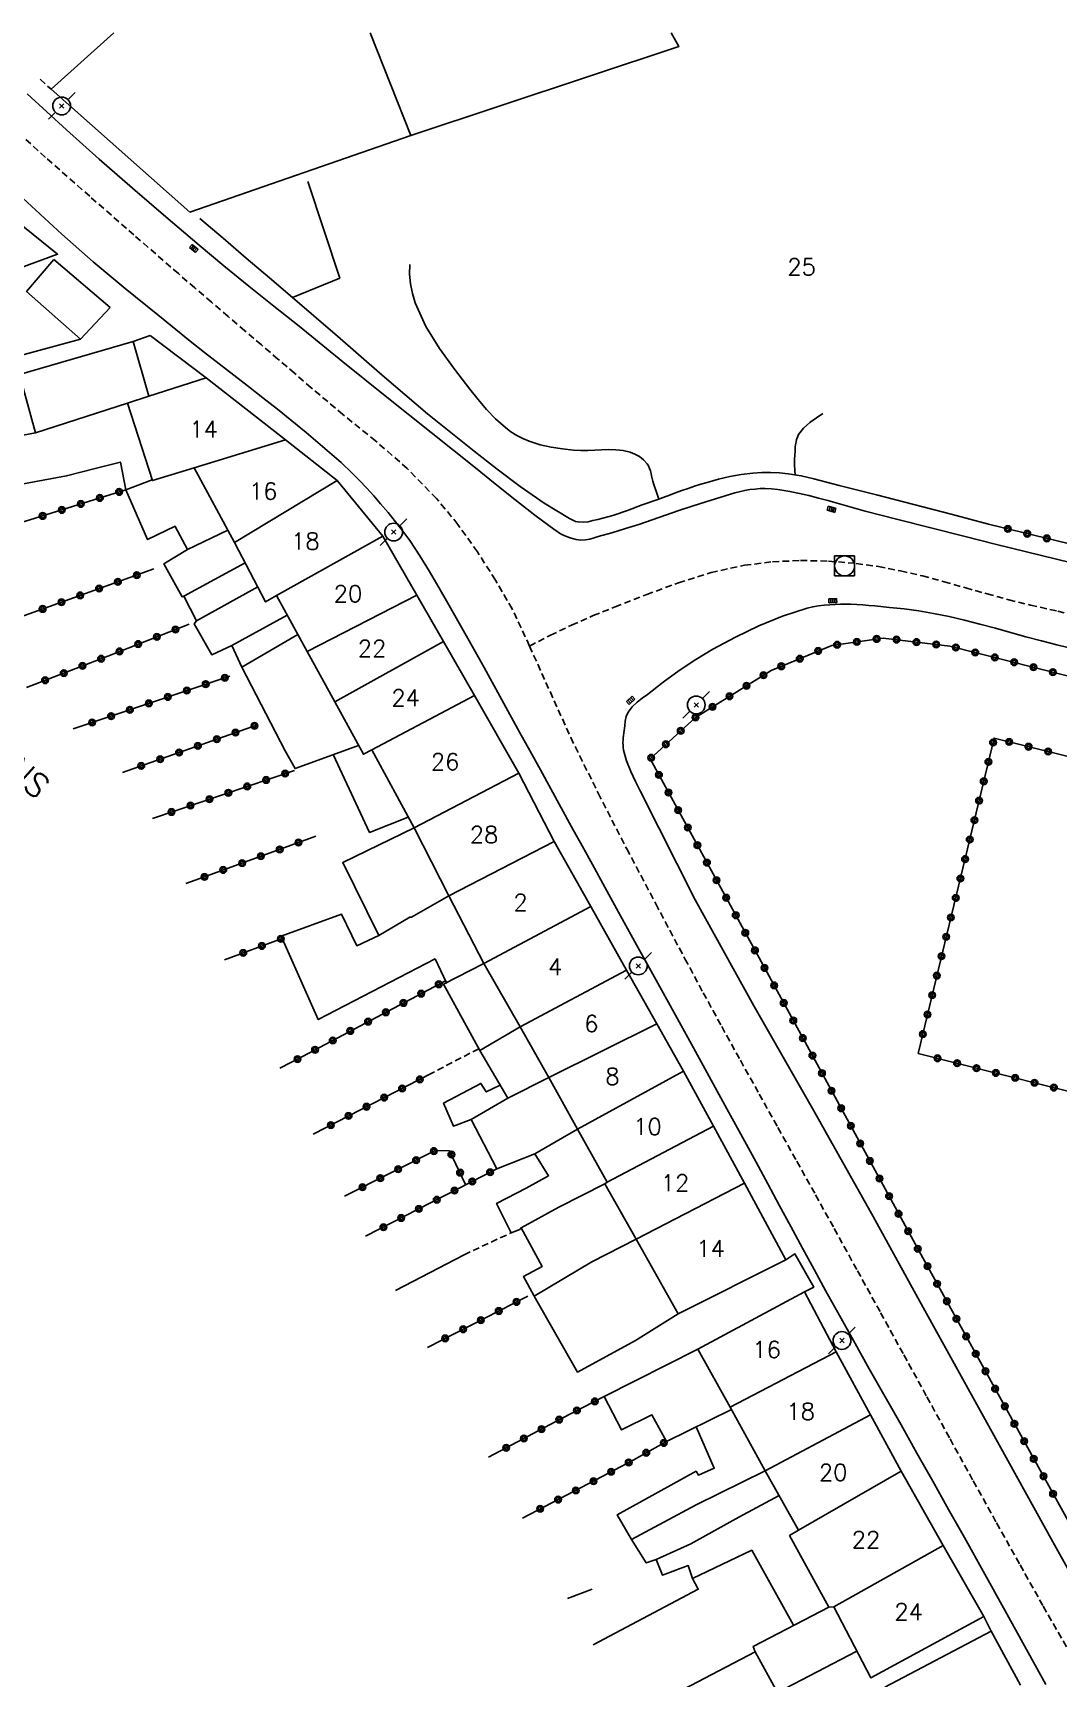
# Model space of a CAD drawing. Header units: millimetres. Extents: x 146997 to 148001, y 141998 to 143001.
# Drawn here: x 147221.8 to 147298.7, y 142876.6 to 143000 of the extents above; entities that cross this region are included whole.
import ezdxf
from ezdxf.enums import TextEntityAlignment as Align

# ---------------------------------------------------------------- set-up
doc = ezdxf.new("R2010")
doc.units = ezdxf.units.MM
doc.linetypes.add('DASHED', pattern=[0.75, 0.5, -0.25])
doc.layers.get('0').update_dxf_attribs({"linetype": 'CONTINUOUS'})
for name, color, linetype in [('W0001', 6, 'DASHED'), ('W0014', 7, 'CONTINUOUS'), ('W0017', 7, 'CONTINUOUS'), ('W0071', 7, 'CONTINUOUS'), ('W0101', 7, 'CONTINUOUS'), ('W0104', 1, 'CONTINUOUS'), ('W0112', 1, 'DASHED'), ('W0300', 7, 'CONTINUOUS'), ('W0323', 7, 'CONTINUOUS'), ('W0330', 7, 'CONTINUOUS'), ('W0333', 7, 'CONTINUOUS'), ('W0401', 7, 'CONTINUOUS'), ('W0420', 7, 'CONTINUOUS'), ('W0473', 7, 'CONTINUOUS'), ('W0989', 7, 'CONTINUOUS'), ('W0991', 7, 'CONTINUOUS'), ('W1102', 7, 'CONTINUOUS')]:
    doc.layers.add(name, color=color, linetype=linetype)
doc.styles.get("Standard").update_dxf_attribs({"font": 'romans.shx', "width": 0.85})

# ---------------------------------------------------------------- blocks, each defined once
blk = doc.blocks.new('T473')
for p, q in [((-0.166667, 0.166667), (0.166667, -0.166667)), ((-0.166667, -0.166667), (0.166667, 0.166667)), ((0.500001, 0.500001), (1.000002, 1.000002)), ((-1.000002, -1.000002), (-0.500001, -0.500001))]:
    blk.add_line(p, q)
blk.add_ellipse((0, 0), major_axis=(0.471405, 0.471405), ratio=1, start_param=5.4977871438, end_param=11.780972451)
blk = doc.blocks.new('T401')
for p, q in [((-0.3, 0.3), (0, 0.3)), ((-0.3, -0.25), (-0.3, 0.3)), ((-0.3, 0.15), (0, 0.15)), ((-0.3, 0), (0, 0)), ((0, 0.3), (0, -0.25)), ((-0.3, -0.15), (0, -0.15)), ((-0.3, -0.25), (-0.3, -0.3)), ((-0.3, -0.3), (0, -0.3)), ((0, -0.3), (0, -0.25))]:
    blk.add_line(p, q)
blk = doc.blocks.new('T420')
for p, q in [((0.75, 0.75), (-0.75, 0.75)), ((-0.75, 0.75), (-0.75, -0.75)), ((0.75, 0.75), (0.75, -0.75)), ((0.75, -0.75), (-0.75, -0.75))]:
    blk.add_line(p, q)
blk.add_ellipse((0, 0), major_axis=(-0.53, 0.53), ratio=1, start_param=3.926991, end_param=10.210176)
blk = doc.blocks.new('t323o')
at = {"color": 0, "linetype": 'Continuous'}
for radius in [0.25, 0.15]:
    blk.add_circle((0, 0), radius, dxfattribs=at)

msp = doc.modelspace()

# ---------------------------------------------------------------- linework, layer by layer
at = {"layer": 'W0001'}
for points in [[(147259.05, 142954), (147257.76, 142956.78), (147256.49, 142958.95), (147255.14, 142961.07), (147253.68, 142963.12), (147252.08, 142965.07), (147249.88, 142967.32), (147247.5, 142969.39), (147245.06, 142971.37), (147242.67, 142973.38), (147241.43, 142974.46), (147240.18, 142975.53), (147238.94, 142976.6), (147237.69, 142977.66), (147236.44, 142978.73), (147235.19, 142979.8), (147233.95, 142980.87), (147232.71, 142981.94), (147229.38, 142984.84), (147226.06, 142987.74), (147222.75, 142990.66), (147219.49, 142993.62)], [(147259.05, 142954), (147260.62, 142954.81), (147262.21, 142955.57), (147263.83, 142956.28), (147265.47, 142956.94), (147267.84, 142957.86), (147270.23, 142958.75), (147272.67, 142959.52), (147275.18, 142960.06), (147277.27, 142960.32), (147279.37, 142960.42), (147281.47, 142960.37), (147283.56, 142960.2), (147285.23, 142959.96), (147286.89, 142959.64), (147288.53, 142959.26), (147290.16, 142958.82), (147291.77, 142958.36), (147293.38, 142957.91), (147295, 142957.47), (147296.63, 142957.07), (147298.67, 142956.61), (147300.7, 142956.15)], [(147259.05, 142954), (147262.14, 142947.14), (147264.21, 142942.95), (147266.34, 142938.79), (147268.52, 142934.66), (147270.71, 142930.54), (147272.08, 142927.99), (147273.47, 142925.45), (147274.87, 142922.92), (147276.28, 142920.39), (147277.69, 142917.87), (147279.1, 142915.34), (147280.51, 142912.82), (147281.91, 142910.29), (147283.65, 142907.13), (147285.39, 142903.98), (147287.13, 142900.82), (147288.86, 142897.67), (147290.6, 142894.51), (147292.34, 142891.36), (147294.09, 142888.21), (147295.85, 142885.06), (147297.59, 142881.96), (147299.35, 142878.87)]]:
    msp.add_lwpolyline(points, dxfattribs=at)
at = {"layer": 'W0014'}
for points in [[(147300.83, 142959.97), (147298.58, 142960.52), (147296.33, 142961.07), (147294.08, 142961.63), (147291.62, 142962.25), (147289.15, 142962.87), (147286.69, 142963.5), (147284.23, 142964.13), (147283.53, 142964.32), (147282.83, 142964.51), (147282.13, 142964.71), (147281.42, 142964.91), (147280.72, 142965.1), (147280.01, 142965.29), (147279.3, 142965.45), (147278.59, 142965.6), (147278.13, 142965.68), (147277.67, 142965.75), (147277.21, 142965.8), (147276.74, 142965.82), (147276.35, 142965.81), (147275.97, 142965.78), (147275.58, 142965.74), (147275.2, 142965.67), (147274.45, 142965.5), (147273.72, 142965.28), (147273, 142965.05), (147272.27, 142964.81), (147271.26, 142964.49), (147270.26, 142964.16), (147269.26, 142963.82), (147268.25, 142963.47), (147267.25, 142963.13), (147266.24, 142962.81), (147265.23, 142962.5), (147264.2, 142962.21), (147263.89, 142962.13), (147263.57, 142962.03), (147263.25, 142961.97), (147262.91, 142961.95), (147262.54, 142962), (147262.17, 142962.1), (147261.82, 142962.23), (147261.48, 142962.38), (147261.35, 142962.45), (147261.22, 142962.53), (147261.09, 142962.62), (147260.97, 142962.7), (147259.44, 142963.83), (147257.94, 142964.99), (147256.47, 142966.18), (147254.99, 142967.37), (147251.67, 142970.01), (147248.36, 142972.66), (147245.06, 142975.32), (147241.76, 142977.99), (147239.88, 142979.5), (147238, 142981.01), (147236.12, 142982.53), (147234.27, 142984.07), (147231.76, 142986.2), (147229.26, 142988.35), (147226.78, 142990.53), (147224.33, 142992.73), (147222.85, 142994.08), (147221.38, 142995.44)], [(147221.04, 142987.61), (147223.96, 142984.89), (147226.32, 142982.82), (147228.73, 142980.82), (147231.16, 142978.85), (147233.59, 142976.88), (147234.68, 142976.02), (147235.76, 142975.16), (147236.86, 142974.31), (147237.96, 142973.47), (147239.05, 142972.62), (147240.14, 142971.76), (147241.22, 142970.9), (147242.29, 142970.02), (147243.18, 142969.28), (147244.06, 142968.53), (147244.92, 142967.77), (147245.76, 142966.98), (147246.31, 142966.42), (147246.85, 142965.85), (147247.37, 142965.27), (147247.88, 142964.68), (147248.45, 142964.01), (147249.01, 142963.33), (147249.56, 142962.63), (147250.08, 142961.92), (147250.83, 142960.77), (147251.55, 142959.59), (147252.24, 142958.4), (147252.92, 142957.21), (147254.3, 142954.8), (147255.64, 142952.38), (147256.98, 142949.96), (147258.31, 142947.53), (147259.09, 142946.12), (147259.88, 142944.7), (147260.66, 142943.28), (147261.43, 142941.86), (147262.21, 142940.44), (147262.99, 142939.02), (147263.77, 142937.6), (147264.55, 142936.18), (147265.88, 142933.77), (147267.21, 142931.35), (147268.54, 142928.94), (147269.87, 142926.53), (147271.2, 142924.12), (147272.52, 142921.7), (147273.85, 142919.29), (147275.17, 142916.87), (147276.05, 142915.27), (147276.92, 142913.66), (147277.79, 142912.05), (147278.66, 142910.44), (147279.54, 142908.83), (147280.41, 142907.22), (147281.29, 142905.61), (147282.17, 142904.01), (147283.35, 142901.89), (147284.53, 142899.78), (147285.72, 142897.67), (147286.92, 142895.56), (147288.11, 142893.45), (147289.3, 142891.34), (147290.49, 142889.23), (147291.67, 142887.11), (147294.73, 142881.61), (147297.77, 142876.09)], [(147293.47, 142963.14), (147290.68, 142963.9), (147287.89, 142964.63), (147285.09, 142965.35), (147282.28, 142966.05), (147281.33, 142966.29), (147280.38, 142966.54), (147279.43, 142966.77), (147278.45, 142966.93), (147277.8, 142966.99), (147277.13, 142967.02), (147276.47, 142967.02), (147275.81, 142966.98), (147274.94, 142966.87), (147274.08, 142966.71), (147273.23, 142966.51), (147272.38, 142966.28), (147271.9, 142966.14), (147271.42, 142965.99), (147270.95, 142965.83), (147270.48, 142965.66), (147270.01, 142965.49), (147269.55, 142965.31), (147269.08, 142965.14), (147268.61, 142964.98), (147267.51, 142964.59), (147266.41, 142964.18), (147265.3, 142963.8), (147264.17, 142963.49), (147263.81, 142963.41), (147263.44, 142963.33), (147263.07, 142963.29), (147262.69, 142963.31), (147262.51, 142963.35), (147262.35, 142963.41), (147262.19, 142963.5), (147262.04, 142963.58), (147260.16, 142964.71), (147258.36, 142965.97), (147256.62, 142967.28), (147254.89, 142968.61), (147251.41, 142971.41), (147248.01, 142974.31), (147244.65, 142977.24), (147241.28, 142980.15), (147239.54, 142981.63), (147237.8, 142983.11), (147236.06, 142984.59), (147234.32, 142986.07)], [(147299.65, 142884.37), (147298.3, 142886.79), (147294.92, 142892.89), (147291.55, 142898.99), (147288.19, 142905.1), (147284.83, 142911.21), (147280.39, 142919.13), (147275.88, 142927.01), (147271.48, 142934.97), (147267.38, 142943.08), (147267.01, 142943.83), (147266.64, 142944.59), (147266.32, 142945.38), (147266.11, 142946.2), (147266.08, 142946.38), (147266.07, 142946.57), (147266.06, 142946.75), (147266.07, 142946.94), (147266.08, 142947.12), (147266.1, 142947.3), (147266.12, 142947.49), (147266.15, 142947.67), (147266.19, 142948.01), (147266.23, 142948.36), (147266.31, 142948.71), (147266.46, 142949.04), (147266.76, 142949.44), (147267.12, 142949.78), (147267.51, 142950.08), (147267.9, 142950.37), (147269.07, 142951.29), (147270.28, 142952.17), (147271.52, 142953), (147272.8, 142953.76), (147274.5, 142954.67), (147276.25, 142955.51), (147278.04, 142956.25), (147279.88, 142956.85), (147280.3, 142956.95), (147280.73, 142957.02), (147281.16, 142957.06), (147281.58, 142957.1), (147281.98, 142957.12), (147282.37, 142957.14), (147282.77, 142957.14), (147283.16, 142957.13), (147283.61, 142957.12), (147284.06, 142957.09), (147284.51, 142957.05), (147284.96, 142957.01), (147286.06, 142956.9), (147287.16, 142956.78), (147288.26, 142956.63), (147289.35, 142956.45), (147290.52, 142956.21), (147291.69, 142955.94), (147292.84, 142955.64), (147294, 142955.33), (147295.14, 142955.02), (147296.29, 142954.7), (147297.45, 142954.39), (147298.6, 142954.1), (147300.97, 142953.51)]]:
    msp.add_lwpolyline(points, dxfattribs=at)
at = {"layer": 'W0017'}
msp.add_lwpolyline([(147241.28, 142980.15), (147244.82, 142981.6), (147242.42, 142988.84)], dxfattribs=at)
at = {"layer": 'W0071'}
for points in [[(147268.74, 142965.02), (147268.64, 142965.32), (147268.54, 142965.61), (147268.45, 142965.9), (147268.35, 142966.19), (147268.29, 142966.38), (147268.25, 142966.57), (147268.21, 142966.76), (147268.17, 142966.94), (147268.12, 142967.14), (147268.06, 142967.32), (147267.98, 142967.51), (147267.87, 142967.67), (147267.6, 142967.97), (147267.29, 142968.21), (147266.95, 142968.4), (147266.59, 142968.54), (147266.07, 142968.67), (147265.53, 142968.73), (147265, 142968.75), (147264.46, 142968.73), (147263.94, 142968.69), (147263.42, 142968.66), (147262.89, 142968.66), (147262.36, 142968.69), (147261.52, 142968.8), (147260.68, 142968.92), (147259.84, 142969.1), (147259.02, 142969.36), (147258.55, 142969.56), (147258.09, 142969.8), (147257.66, 142970.08), (147257.24, 142970.39), (147256.5, 142971.04), (147255.82, 142971.75), (147255.19, 142972.5), (147254.58, 142973.26), (147253.42, 142974.78), (147252.3, 142976.33), (147251.28, 142977.98), (147250.48, 142979.74), (147250.27, 142980.45), (147250.13, 142981.17), (147250.06, 142981.9), (147250.07, 142982.63)], [(147278.99, 142966.81), (147278.95, 142967.2), (147278.93, 142967.59), (147278.93, 142967.98), (147278.95, 142968.37), (147278.97, 142968.56), (147278.98, 142968.74), (147278.99, 142968.93), (147279.01, 142969.12), (147279.05, 142969.31), (147279.09, 142969.5), (147279.16, 142969.68), (147279.24, 142969.86), (147279.61, 142970.35), (147280.07, 142970.77), (147280.57, 142971.12), (147281.06, 142971.45)]]:
    msp.add_lwpolyline(points, dxfattribs=at)
at = {"layer": 'W0101'}
for points in [[(147234.79, 142974.13), (147230.5, 142972.74)], [(147234.79, 142974.13), (147240.74, 142969.47)], [(147230.5, 142972.74), (147228.89, 142972.22), (147230.77, 142966.41), (147233.89, 142967.36)], [(147240.74, 142969.47), (147244.62, 142966.42)], [(147233.89, 142967.36), (147236.93, 142961.77)], [(147244.62, 142966.42), (147248.05, 142962.24)], [(147236.93, 142961.77), (147239.25, 142957.31), (147240.08, 142957.78)], [(147248.05, 142962.24), (147250.59, 142957.82)], [(147240.08, 142957.78), (147242.38, 142953.59)], [(147250.59, 142957.82), (147252.59, 142954.34)], [(147252.59, 142954.34), (147254.92, 142950.29)], [(147242.38, 142953.59), (147244.44, 142949.81)], [(147244.44, 142949.81), (147246.59, 142945.88), (147247.22, 142946.21)], [(147254.92, 142950.29), (147258.24, 142944.45)], [(147247.22, 142946.21), (147250.4, 142940.35)], [(147258.24, 142944.45), (147260.9, 142939.34)], [(147250.4, 142940.35), (147253.01, 142935.26)], [(147260.9, 142939.34), (147263.65, 142934.47)], [(147253.01, 142935.26), (147255.63, 142930.18)], [(147263.65, 142934.47), (147266.33, 142929.69)], [(147255.63, 142930.18), (147258.34, 142925.42)], [(147266.33, 142929.69), (147268.61, 142925.65)], [(147258.34, 142925.42), (147260.5, 142921.63)], [(147268.61, 142925.65), (147270.61, 142922.1)], [(147270.61, 142922.1), (147272.85, 142917.97)], [(147260.5, 142921.63), (147262.66, 142917.75)], [(147262.66, 142917.75), (147264.87, 142913.78)], [(147272.85, 142917.97), (147275.17, 142913.69)], [(147264.87, 142913.78), (147264.7, 142913.66), (147267.05, 142909.5)], [(147275.17, 142913.69), (147278.27, 142907.96)], [(147267.05, 142909.5), (147270.2, 142903.91), (147278.27, 142907.96)], [(147279.69, 142905.55), (147271.68, 142901.26), (147274.11, 142896.89)], [(147279.69, 142905.55), (147282.05, 142901.05)], [(147282.05, 142901.05), (147284.64, 142896.33)], [(147274.11, 142896.89), (147276.74, 142892.11)], [(147284.64, 142896.33), (147286.94, 142892.1)], [(147276.74, 142892.11), (147279.23, 142887.67)], [(147286.94, 142892.1), (147290.09, 142886.52)], [(147279.23, 142887.67), (147278.56, 142887.26), (147281.51, 142881.88), (147281.87, 142881.91)], [(147290.09, 142886.52), (147293.12, 142881.19)], [(147281.87, 142881.91), (147284.66, 142876.58), (147293.12, 142881.19)], [(147293.69, 142880.08), (147285.71, 142875.88), (147288, 142871.81)], [(147293.69, 142880.08), (147295.87, 142876.04)]]:
    msp.add_lwpolyline(points, dxfattribs=at)
at = {"layer": 'W0104'}
for points in [[(147227.87, 143000), (147223.16, 142995.77)], [(147233.58, 142986.56), (147250.14, 142992.31), (147270.24, 142998.97), (147269.67, 143000)], [(147247.09, 143000), (147250.14, 142992.31)], [(147223.16, 142995.77), (147233.58, 142986.56)], [(147219.35, 142986.87), (147223.65, 142983.39), (147215.97, 142980.58), (147215.5, 142982.38), (147212.51, 142981.19), (147206.65, 142979.24), (147205.8, 142981.94)], [(147223.38, 142982.99), (147221.33, 142980.59), (147225.37, 142977.02), (147227.6, 142979.41)], [(147223.38, 142982.99), (147227.6, 142979.41)], [(147225.37, 142977.02), (147219.76, 142975.49), (147217.88, 142981.28)], [(147229.33, 142976.86), (147220.8, 142974.37), (147221.99, 142970), (147220.03, 142969.62), (147220.81, 142966.11), (147224.33, 142966.76), (147226.47, 142967.31), (147228.38, 142967.79), (147228.78, 142965.72), (147230.75, 142966.47)], [(147230.5, 142972.74), (147229.33, 142976.86), (147230.59, 142977.3)], [(147230.59, 142977.3), (147234.79, 142974.13)], [(147228.89, 142972.22), (147221.99, 142970)], [(147228.78, 142965.72), (147230.4, 142961.99), (147232.48, 142962.99), (147232.48, 142962.97), (147233.4, 142961.25), (147231.62, 142960.16), (147232.99, 142957.7), (147233.12, 142957.75), (147234.07, 142955.88), (147233.9, 142955.66), (147235.22, 142953.35), (147236.71, 142954.04), (147237.48, 142952.42), (147240.71, 142946.15), (147241.46, 142944.81), (147246.23, 142946.54)], [(147233.4, 142961.25), (147236.43, 142962.69)], [(147237.73, 142960.24), (147233.12, 142957.75)], [(147238.66, 142958.44), (147234.07, 142955.88)], [(147236.71, 142954.04), (147240.88, 142956.32)], [(147237.48, 142952.42), (147241.68, 142954.87)], [(147250.4, 142940.35), (147245.04, 142937.76), (147247.75, 142932.28), (147246.11, 142931.52), (147244.96, 142933.88), (147240.42, 142932.23), (147243.2, 142925.97), (147251.97, 142930.52), (147252.82, 142928.74), (147252.6, 142928.62), (147255.33, 142923.66), (147257.43, 142920.07), (147254.67, 142918.47), (147256.59, 142914.77), (147259.45, 142915.91), (147260.47, 142914.26), (147258.79, 142913.33), (147256.58, 142912.18), (147257.68, 142909.98), (147258.32, 142910.22), (147258.42, 142910.36), (147259.99, 142907.44), (147258.61, 142906.7), (147259.37, 142905.28), (147259.4, 142905.23), (147262.66, 142899.53), (147267, 142901.91), (147270.2, 142903.91)], [(147247.75, 142932.28), (147250.08, 142933.65), (147250.19, 142933.66), (147253.01, 142935.26)], [(147252.6, 142928.62), (147255.63, 142930.18)], [(147255.33, 142923.66), (147258.34, 142925.42)], [(147256.86, 142921.05), (147255.81, 142920.55), (147255.41, 142921.18), (147252.61, 142919.71), (147253.34, 142917.99), (147254.67, 142918.47)], [(147257.43, 142920.07), (147260.5, 142921.63)], [(147259.45, 142915.91), (147262.66, 142917.75)], [(147258.42, 142910.36), (147261.26, 142911.9), (147264.7, 142913.66)], [(147259.4, 142905.23), (147263.72, 142907.8), (147267.05, 142909.5)], [(147278.27, 142907.96), (147278.96, 142908.39), (147280.37, 142905.9), (147279.69, 142905.55)], [(147271.68, 142901.26), (147264.65, 142897.69), (147265.95, 142895.19), (147268.23, 142896.31), (147269.33, 142894.33), (147274.19, 142896.73)], [(147271.55, 142895.43), (147272.91, 142892.33), (147271.72, 142891.8), (147271.55, 142892.09), (147265.62, 142888.81), (147266.69, 142886.96), (147267.81, 142885.21), (147268.56, 142885.46), (147269.02, 142884.3), (147270.96, 142885.01), (147271.27, 142884.05), (147271.71, 142883.23), (147263.82, 142879.06)], [(147266.69, 142886.96), (147271.54, 142889.56), (147276.74, 142892.11)], [(147268.56, 142885.46), (147271.15, 142886.65), (147274.76, 142888.64), (147277.78, 142890.26)], [(147278.85, 142880.53), (147275.72, 142886.16), (147271.27, 142884.05)], [(147275.99, 142878.54), (147275.82, 142878.94), (147281.51, 142881.88)], [(147293.69, 142880.08), (147293.12, 142881.19)], [(147266.79, 142873.74), (147275.99, 142878.54), (147277.65, 142875.49), (147283.6, 142878.6)]]:
    msp.add_lwpolyline(points, dxfattribs=at)
at = {"layer": 'W0112'}
for points in [[(147222.34, 142996.52), (147223.16, 142995.77)], [(147255.25, 142923.79), (147251.67, 142921.93)], [(147254.14, 142908.33), (147257.68, 142909.98)]]:
    msp.add_lwpolyline(points, dxfattribs=at)
at = {"layer": 'W0300'}
msp.add_lwpolyline([(147261.89, 142882.53), (147262.11, 142882.62), (147263.76, 142883.25)], dxfattribs=at)
at = {"layer": 'W0323'}
for points in [[(147293.47, 142963.14), (147307.9, 142959.64), (147309.55, 142966.29), (147312.57, 142977.7), (147312.56, 142977.88), (147314.32, 142984.86)], [(147213.94, 142961.08), (147228.78, 142965.72)], [(147230.87, 142959.79), (147219.71, 142955.76)], [(147221.31, 142950.89), (147227.41, 142953.25), (147233.53, 142955.65)], [(147300.5, 142886.46), (147288.27, 142908.6), (147276.42, 142930.33), (147268.09, 142945.54), (147271.5, 142948.65), (147277.18, 142952.17), (147281.73, 142954.05), (147285.58, 142954.6), (147290.58, 142954), (147303.34, 142950.76), (147322.35, 142946), (147338.04, 142942.17), (147347.08, 142937.87), (147359.37, 142930.25), (147359.61, 142925.19), (147361.73, 142925.28), (147364.12, 142924.58), (147369.74, 142920.68)], [(147224.81, 142947.79), (147236.57, 142951.75)], [(147238.65, 142948.1), (147228.52, 142944.5)], [(147335.58, 142914.24), (147340.7, 142935.51), (147293.9, 142947.09), (147288.21, 142923.44)], [(147230.78, 142941.07), (147241.42, 142944.67)], [(147233.26, 142936.19), (147234.32, 142936.55), (147243.01, 142939.73)], [(147240.49, 142932.07), (147236.18, 142930.45)], [(147252.75, 142928.89), (147242.01, 142923.21), (147240.31, 142922.32)], [(147288.21, 142923.44), (147313.61, 142917.02)], [(147251.67, 142921.93), (147242.82, 142917.38)], [(147245.18, 142912.72), (147251.98, 142916.16), (147253.06, 142916.12), (147254.26, 142913.6)], [(147256.59, 142914.77), (147246.75, 142909.72)], [(147258.93, 142905.23), (147251.39, 142901.38)], [(147255.98, 142893.14), (147261.46, 142896.05), (147264.65, 142897.69)], [(147269.33, 142894.33), (147266.82, 142892.93), (147264.03, 142891.44), (147258.52, 142888.58)]]:
    msp.add_lwpolyline(points, dxfattribs=at)
at = {"layer": 'W0330'}
msp.add_lwpolyline([(147249.01, 142905.65), (147254.14, 142908.33)], dxfattribs=at)
at = {"layer": 'W0333'}
msp.add_lwpolyline([(147244.33, 142945.85), (147247.05, 142940.02), (147249.95, 142941.17)], dxfattribs=at)
at = {"layer": 'W1102'}
for points in [[(147233.89, 142967.36), (147240.74, 142969.47)], [(147236.93, 142961.77), (147244.62, 142966.42)], [(147240.08, 142957.78), (147248.05, 142962.24)], [(147242.38, 142953.59), (147250.59, 142957.82)], [(147252.59, 142954.34), (147244.44, 142949.81)], [(147247.22, 142946.21), (147254.92, 142950.29)], [(147258.24, 142944.45), (147250.4, 142940.35)], [(147260.9, 142939.34), (147253.01, 142935.26)], [(147263.65, 142934.47), (147255.63, 142930.18)], [(147266.33, 142929.69), (147258.34, 142925.42)], [(147268.61, 142925.65), (147260.5, 142921.63)], [(147270.61, 142922.1), (147262.66, 142917.75)], [(147272.85, 142917.97), (147264.87, 142913.78)], [(147275.17, 142913.69), (147267.05, 142909.5)], [(147282.05, 142901.05), (147274.11, 142896.89)], [(147276.74, 142892.11), (147284.64, 142896.33)], [(147286.94, 142892.1), (147279.23, 142887.67)], [(147290.09, 142886.52), (147281.87, 142881.91)]]:
    msp.add_lwpolyline(points, dxfattribs=at)

# ---------------------------------------------------------------- block references
at = {"layer": 'W0323'}
for p, rotation in [((147226.83, 142965.11), 17.3728575887625), ((147228.26, 142965.56), 17.3728575887625), ((147222.53, 142963.76), 17.3728575887625), ((147223.97, 142964.21), 17.3728575887625), ((147225.4, 142964.66), 17.3728575887625), ((147294.93, 142962.79), 346.3448114776384), ((147296.39, 142962.43), 346.3448114776384), ((147297.85, 142962.08), 346.3448114776384), ((147228.18, 142958.82), 199.8432271447853), ((147229.59, 142959.32), 199.8432271447853), ((147225.35, 142957.8), 199.8432271447853), ((147226.76, 142958.31), 199.8432271447853), ((147222.53, 142956.78), 199.8432271447853), ((147223.94, 142957.29), 199.8432271447853), ((147232.49, 142955.24), 21.40803634312257), ((147229.7, 142954.15), 21.40803634312257), ((147231.1, 142954.69), 21.40803634312257), ((147282.12, 142954.1), 8.136357579334481), ((147283.61, 142954.31), 8.136357579334481), ((147285.09, 142954.53), 8.136357579334481), ((147286.58, 142954.48), 353.2529633220075), ((147288.07, 142954.3), 353.2529633220075), ((147289.56, 142954.12), 353.2529633220075), ((147291.04, 142953.89), 345.7347013015432), ((147226.91, 142953.05), 21.17819703253193), ((147228.3, 142953.6), 21.40803634312257), ((147279.32, 142953.05), 22.39596698847291), ((147280.71, 142953.63), 22.39596698847291), ((147292.49, 142953.52), 345.7347013015432), ((147293.95, 142953.15), 345.7347013015432), ((147295.4, 142952.78), 345.7347013015432), ((147222.71, 142951.43), 21.17819703253193), ((147224.11, 142951.97), 21.17819703253193), ((147225.51, 142952.51), 21.17819703253193), ((147236.19, 142951.62), 18.61775151013865), ((147276.6, 142951.81), 31.80561110452577), ((147277.94, 142952.48), 22.39596698847291), ((147296.85, 142952.41), 345.7347013015432), ((147298.31, 142952.04), 345.7347013015432), ((147231.92, 142950.18), 18.61775151013865), ((147233.34, 142950.66), 18.61775151013865), ((147234.76, 142951.14), 18.61775151013865), ((147274.05, 142950.23), 31.80561110452577), ((147275.33, 142951.02), 31.80561110452577), ((147229.08, 142949.22), 18.61775151013865), ((147230.5, 142949.7), 18.61775151013865), ((147272.78, 142949.44), 31.80561110452577), ((147226.24, 142948.27), 18.61775151013865), ((147227.66, 142948.74), 18.61775151013865), ((147238.42, 142948.02), 199.5379879533704), ((147270.39, 142947.64), 42.3423126868097), ((147271.5, 142948.65), 31.80561110452577), ((147234.18, 142946.51), 199.5379879533704), ((147235.59, 142947.01), 199.5379879533704), ((147237, 142947.51), 199.5379879533704), ((147269.28, 142946.63), 42.3423126868097), ((147293.82, 142946.77), 256.4732166168367), ((147295.03, 142946.81), 166.0972215025708), ((147296.49, 142946.45), 166.0972215025708), ((147231.35, 142945.51), 199.5379879533704), ((147232.76, 142946.01), 199.5379879533704), ((147268.18, 142945.62), 42.3423126868097), ((147293.47, 142945.31), 256.4732166168367), ((147297.95, 142946.09), 166.0972215025708), ((147229.93, 142945.01), 199.5379879533704), ((147240.72, 142944.43), 18.66011211073786), ((147268.76, 142944.33), 118.7061594972318), ((147236.46, 142942.99), 18.66011211073786), ((147237.88, 142943.47), 18.66011211073786), ((147239.3, 142943.95), 18.66011211073786), ((147269.48, 142943.01), 118.7061594972318), ((147293.12, 142943.85), 256.4732166168367), ((147232.2, 142941.55), 18.66011211073786), ((147233.62, 142942.03), 18.66011211073786), ((147235.04, 142942.51), 18.66011211073786), ((147270.2, 142941.69), 118.7061594972318), ((147292.77, 142942.4), 256.4732166168367), ((147270.92, 142940.38), 118.7061594972318), ((147292.42, 142940.94), 256.4732166168367), ((147241.72, 142939.26), 20.06727310288037), ((147271.64, 142939.06), 118.7061594972318), ((147292.07, 142939.48), 256.4732166168367), ((147238.9, 142938.23), 20.06727310288037), ((147240.31, 142938.74), 20.06727310288037), ((147291.72, 142938.02), 256.4732166168367), ((147234.67, 142936.68), 20.06727310288037), ((147236.08, 142937.2), 20.06727310288037), ((147237.49, 142937.71), 20.06727310288037), ((147272.36, 142937.75), 118.7061594972318), ((147273.08, 142936.43), 118.7061594972318), ((147291.37, 142936.56), 256.4732166168367), ((147273.8, 142935.12), 118.7061594972318), ((147291.02, 142935.1), 256.4732166168367), ((147274.52, 142933.8), 118.7061594972318), ((147290.66, 142933.64), 256.4732166168367), ((147240.39, 142932.03), 200.6307919923308), ((147275.24, 142932.49), 118.7061594972318), ((147290.31, 142932.19), 256.4732166168367), ((147237.58, 142930.98), 200.6307919923308), ((147238.98, 142931.5), 200.6307919923308), ((147275.96, 142931.17), 118.7061594972318), ((147289.96, 142930.73), 256.4732166168367), ((147276.68, 142929.85), 118.5954958328161), ((147289.61, 142929.27), 256.4732166168367), ((147250.92, 142927.92), 207.8899144147373), ((147252.24, 142928.62), 207.8899144147373), ((147277.4, 142928.54), 118.5954958328161), ((147249.59, 142927.22), 207.8899144147373), ((147278.12, 142927.22), 118.5954958328161), ((147289.26, 142927.81), 256.4732166168367), ((147246.94, 142925.82), 207.8899144147373), ((147248.27, 142926.52), 207.8899144147373), ((147278.84, 142925.9), 118.5954958328161), ((147288.91, 142926.35), 256.4732166168367), ((147244.29, 142924.41), 207.8899144147373), ((147245.61, 142925.12), 207.8899144147373), ((147279.56, 142924.59), 118.5954958328161), ((147288.56, 142924.89), 256.4732166168367), ((147241.64, 142923.01), 207.6982160549018), ((147242.96, 142923.71), 207.8899144147373), ((147280.27, 142923.27), 118.5954958328161), ((147289.66, 142923.07), 345.8372072623579), ((147280.99, 142921.95), 118.5954958328161), ((147291.12, 142922.7), 345.8372072623579), ((147292.57, 142922.33), 345.8372072623579), ((147294.03, 142921.97), 345.8372072623579), ((147249.49, 142920.81), 207.2305171284042), ((147250.82, 142921.49), 207.2305171284042), ((147281.71, 142920.63), 118.5954958328161), ((147295.48, 142921.6), 345.8372072623579), ((147296.94, 142921.23), 345.8372072623579), ((147298.39, 142920.87), 345.8372072623579), ((147246.82, 142919.44), 207.2305171284042), ((147248.15, 142920.12), 207.2305171284042), ((147282.43, 142919.32), 118.5954958328161), ((147244.15, 142918.06), 207.2305171284042), ((147245.48, 142918.75), 207.2305171284042), ((147283.15, 142918), 118.5954958328161), ((147251.88, 142916.11), 26.82833851926046), ((147253.19, 142915.85), 295.4067898209842), ((147283.86, 142916.68), 118.5954958328161), ((147249.2, 142914.75), 26.82833851926046), ((147250.54, 142915.43), 26.82833851926046), ((147253.84, 142914.49), 295.4067898209842), ((147256.09, 142914.52), 207.2018359639782), ((147284.58, 142915.37), 118.5954958328161), ((147246.52, 142913.4), 26.82833851926046), ((147247.86, 142914.08), 26.82833851926046), ((147253.42, 142913.15), 207.2018359639782), ((147254.76, 142913.83), 207.2018359639782), ((147285.3, 142914.05), 118.5954958328161), ((147252.09, 142912.46), 207.2018359639782), ((147286.02, 142912.73), 118.5954958328161), ((147249.42, 142911.09), 207.2018359639782), ((147250.75, 142911.77), 207.2018359639782), ((147286.74, 142911.41), 118.5954958328161), ((147248.09, 142910.4), 207.2018359639782), ((147287.45, 142910.1), 118.5954958328161), ((147288.17, 142908.78), 118.5954958328161), ((147288.9, 142907.47), 118.9100420020122), ((147289.62, 142906.15), 118.9100420020122), ((147258.07, 142904.79), 207.0536264726023), ((147290.35, 142904.84), 118.9100420020122), ((147255.4, 142903.43), 207.0536264726023), ((147256.74, 142904.11), 207.0536264726023), ((147291.07, 142903.53), 118.9100420020122), ((147252.73, 142902.06), 207.0536264726023), ((147254.07, 142902.74), 207.0536264726023), ((147291.8, 142902.21), 118.9100420020122), ((147292.52, 142900.9), 118.9100420020122), ((147293.25, 142899.59), 118.9100420020122), ((147293.97, 142898.28), 118.9100420020122), ((147263.95, 142897.33), 27.22950667241354), ((147261.28, 142895.96), 27.95713825650026), ((147262.61, 142896.65), 27.22950667241354), ((147294.7, 142896.96), 118.9100420020122), ((147259.95, 142895.25), 27.95713825650026), ((147295.42, 142895.65), 118.9100420020122), ((147257.3, 142893.85), 27.95713825650026), ((147258.63, 142894.55), 27.95713825650026), ((147267.81, 142893.48), 209.2794747271541), ((147269.12, 142894.21), 209.2794747271541), ((147296.15, 142894.34), 118.9100420020122), ((147266.49, 142892.75), 208.1033666834535), ((147296.87, 142893.02), 118.9100420020122), ((147263.85, 142891.34), 207.455572945741), ((147265.17, 142892.05), 208.1033666834535), ((147297.6, 142891.71), 118.9100420020122), ((147261.19, 142889.96), 207.455572945741), ((147262.52, 142890.65), 207.455572945741), ((147298.32, 142890.4), 118.9100420020122), ((147259.85, 142889.27), 207.455572945741)]:
    msp.add_blockref('t323o', p, dxfattribs=dict(at, rotation=rotation))
at = {"layer": 'W0401'}
for p, rotation in [((147233.97, 142983.94), 49.90331915268145), ((147281.75, 142964.4), 74.07732571983755), ((147281.81, 142957.25), 273.492136614366), ((147266.74, 142949.81), 312.6799303357748)]:
    msp.add_blockref('T401', p, dxfattribs=dict(at, rotation=rotation))
at = {"layer": 'W0420'}
msp.add_blockref('T420', (147282.69, 142960.01), dxfattribs=at)
at = {"layer": 'W0473'}
for p in [(147223.96, 142994.52), (147248.86, 142962.55), (147271.56, 142949.58), (147267.21, 142930), (147282.49, 142901.9)]:
    msp.add_blockref('T473', p, dxfattribs=at)

# ---------------------------------------------------------------- texts
at = {"layer": 'W0989'}
msp.add_text('RUE DES FRÈRES GRISLEINS  ', height=1.75, rotation=318.1743, dxfattribs=at).set_placement((147197.25, 142964.64))
at = {"layer": 'W0991'}
for s, p in [('25', (147279.46, 142982.45)), ('14', (147234.61, 142970.27)), ('16', (147239.07, 142965.62)), ('18', (147242.24, 142961.87)), ('20', (147245.43, 142957.92)), ('22', (147247.24, 142953.82)), ('24', (147249.76, 142950.11)), ('26', (147252.72, 142945.32)), ('28', (147255.64, 142939.85)), ('2', (147258.38, 142934.76)), ('4', (147260.98, 142929.94)), ('6', (147263.69, 142925.67)), ('8', (147265.27, 142921.71)), ('10', (147267.9, 142917.95)), ('12', (147269.97, 142913.72)), ('14', (147272.63, 142908.8)), ('16', (147276.84, 142901.22)), ('18', (147279.39, 142896.58)), ('20', (147281.83, 142892)), ('22', (147284.29, 142886.95)), ('24', (147287.49, 142881.55))]:
    msp.add_text(s, height=1.25, dxfattribs=at).set_placement(p, align=Align.MIDDLE_CENTER)

doc.saveas('drawing.dxf')
